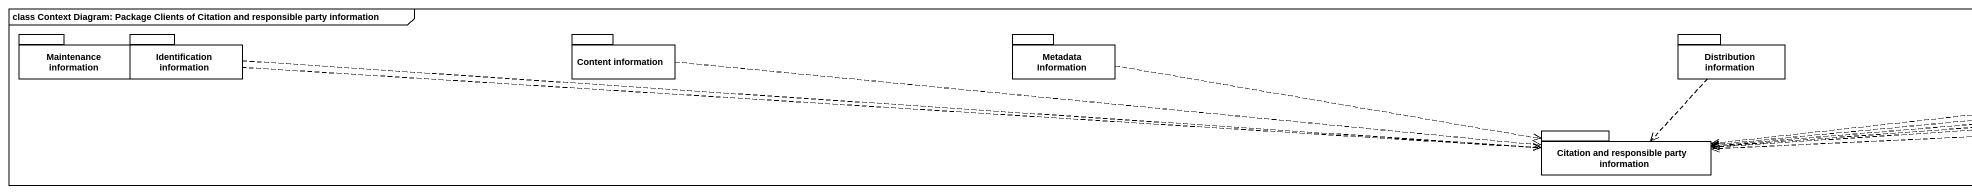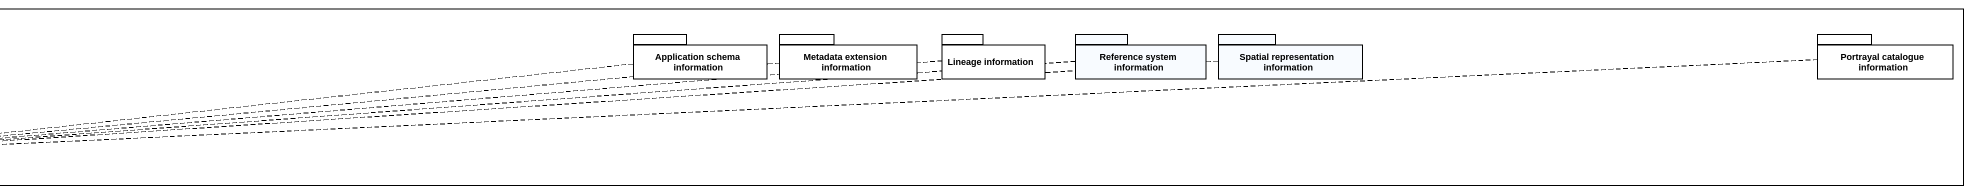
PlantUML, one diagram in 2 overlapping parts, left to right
@startuml
mainframe class Context Diagram: Package Clients of Citation and responsible party information
package "Maintenance information" as Maintenance_information #FFFFFF {
}
package "Identification information" as Identification_information #FFFFFF {
}
package "Content information" as Content_information #FFFFFF {
}
package "Metadata Information" as Metadata_Information #FFFFFF {
}
package "Distribution information" as Distribution_information #FFFFFF {
}
package "Application schema information" as Application_schema #FFFFFF {
}
package "Metadata extension information" as Metadata_extension #FFFFFF {
}
package "Lineage information" as Lineage_information #FFFFFF {
}
package "Reference system information" as Reference_system_information {
}
package "Spatial representation information" as Spatial_representation {
}
package "Portrayal catalogue information" as Portrayal_catalogue #FFFFFF {
}
package "Citation and responsible party information" as Citation_and_responsible #FFFFFF {
}
Maintenance_information .right.> Citation_and_responsible
Maintenance_information .right.> Citation_and_responsible
Identification_information .right.> Citation_and_responsible
Identification_information .right.> Citation_and_responsible
Content_information .right.> Citation_and_responsible
Metadata_Information .right.> Citation_and_responsible
Metadata_Information .right.> Citation_and_responsible
Distribution_information ..> Citation_and_responsible
Application_schema .left.> Citation_and_responsible
Application_schema .left.> Citation_and_responsible
Metadata_extension .left.> Citation_and_responsible
Lineage_information .left.> Citation_and_responsible
Lineage_information .left.> Citation_and_responsible
Reference_system_information .left.> Citation_and_responsible
Spatial_representation .left.> Citation_and_responsible
Portrayal_catalogue .left.> Citation_and_responsible
Portrayal_catalogue .left.> Citation_and_responsible
@enduml
